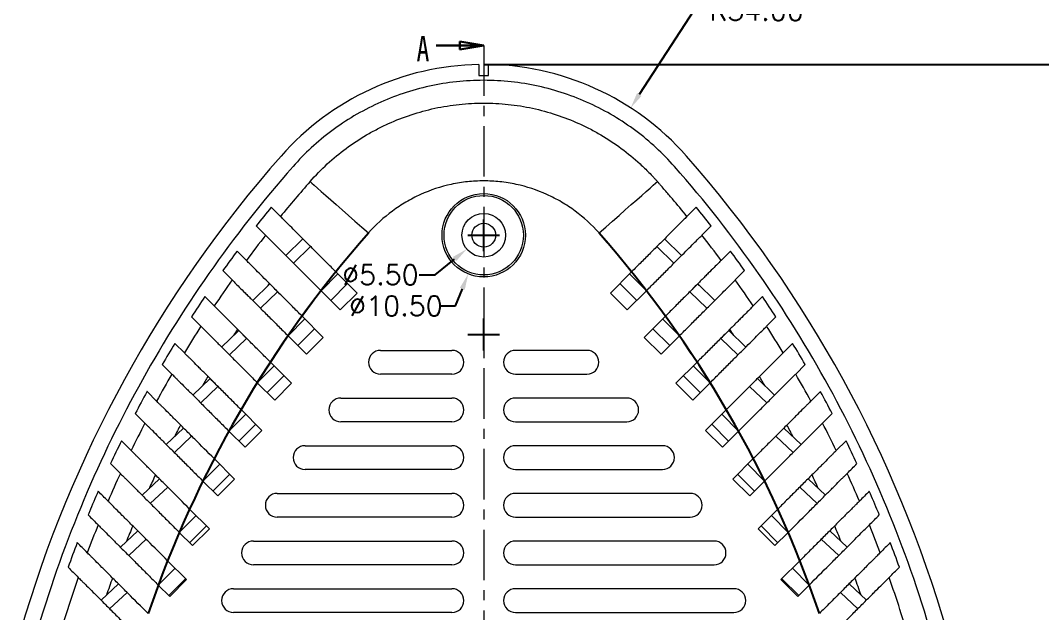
# Model space of a CAD drawing. Header units: inches. Extents: x 1474 to 2938, y 573 to 1061.
# Drawn here: x 1678.9 to 1807.6, y 911.8 to 986.5 of the extents above; entities that cross this region are included whole.
import ezdxf

# ---------------------------------------------------------------- set-up
doc = ezdxf.new("R2010")
doc.units = ezdxf.units.IN
doc.linetypes.add('CENTER', pattern=[10.16, 6.35, -1.27, 1.27, -1.27])
doc.styles.add('SLDTEXTSTYLE0', font='TXT', dxfattribs={"width": 0.75})
doc.styles.get("Standard").update_dxf_attribs({"font": 'txt', "bigfont": 'gbcbig.shx'})
doc.dimstyles.new('2.5', dxfattribs={"dimtxt": 2.5, "dimasz": 2, "dimexe": 0.18, "dimexo": 0.0625, "dimgap": 0.09, "dimtad": 0, "dimtih": 1, "dimtoh": 1, "dimzin": 0, "dimdsep": 46, "dimtxsty": 'Standard', "dimcen": 2, "dimadec": 0, "dimazin": 0, "dimtfac": 1, "dimtofl": 0, "dimtmove": 0, "dimatfit": 3, "dimfxl": 1, "dimtolj": 1, "dimtzin": 0, "dimarcsym": 0})

# ---------------------------------------------------------------- blocks, each defined once
blk = doc.blocks.new('_CLOSED')
at = {"color": 0, "linetype": 'ByBlock', "lineweight": -2}
for p, q in [((-1, 0.166667), (0, 0)), ((-1, 0.166667), (-1, -0.166667)), ((0, 0), (-1, -0.166667)), ((0, 0), (-1, 0))]:
    blk.add_line(p, q, dxfattribs=at)
blk = doc.blocks.new('*D105')
at = {"color": 0, "lineweight": -2}
for p, q in [((1763.63, 987.71), (1756.78, 977.14)), ((1765.63, 987.71), (1763.63, 987.71)), ((1737.19, 944.93), (1737.19, 948.93)), ((1735.19, 946.93), (1739.19, 946.93))]:
    blk.add_line(p, q, dxfattribs=at)
at = {"color": 0}
blk.add_solid([(1756.5, 977.32), (1757.06, 976.96), (1755.69, 975.46)], dxfattribs=at)
at = {"layer": 'Defpoints', "color": 0}
for p in [(1755.69, 975.46), (1737.19, 946.93)]:
    blk.add_point(p, dxfattribs=at)
at = {"color": 0, "insert": (1771.55, 987.71), "char_height": 2.5, "attachment_point": 5}
blk.add_mtext('\\A1;R34.00', dxfattribs=at)
blk = doc.blocks.new('*D109')
at = {"color": 0, "lineweight": -2}
for p, q in [((1737.25, 980.93), (1814.63, 980.93)), ((1814.45, 978.93), (1814.45, 924.27)), ((1814.45, 866.93), (1814.45, 921.59)), ((1737.25, 864.93), (1814.63, 864.93))]:
    blk.add_line(p, q, dxfattribs=at)
at = {"color": 0}
for points in [[(1814.11, 978.93), (1814.78, 978.93), (1814.45, 980.93)], [(1814.11, 866.93), (1814.78, 866.93), (1814.45, 864.93)]]:
    blk.add_solid(points, dxfattribs=at)
at = {"layer": 'Defpoints', "color": 0}
for p in [(1737.19, 980.93), (1737.19, 864.93), (1814.45, 864.93)]:
    blk.add_point(p, dxfattribs=at)
at = {"color": 0, "insert": (1814.45, 922.93), "char_height": 2.5, "attachment_point": 5}
blk.add_mtext('\\A1;116.00', dxfattribs=at)
blk = doc.blocks.new('*D130')
at = {"color": 0, "lineweight": -2}
for p, q in [((1737.19, 957.43), (1737.19, 961.43)), ((1735.19, 959.43), (1739.19, 959.43)), ((1731.06, 954.44), (1733.51, 956.43)), ((1729.06, 954.44), (1731.06, 954.44))]:
    blk.add_line(p, q, dxfattribs=at)
at = {"color": 0}
blk.add_solid([(1733.3, 956.69), (1733.72, 956.17), (1735.06, 957.69)], dxfattribs=at)
at = {"layer": 'Defpoints', "color": 0}
for p in [(1739.32, 961.17), (1735.06, 957.69)]:
    blk.add_point(p, dxfattribs=at)
at = {"color": 0, "insert": (1724.18, 954.44), "char_height": 2.5, "attachment_point": 5}
blk.add_mtext('\\A1;∅5.50', dxfattribs=at)
blk = doc.blocks.new('*D131')
at = {"color": 0, "lineweight": -2}
for p, q in [((1737.19, 957.43), (1737.19, 961.43)), ((1735.19, 959.43), (1739.19, 959.43)), ((1733.64, 950.53), (1734.5, 952.7)), ((1731.64, 950.53), (1733.64, 950.53))]:
    blk.add_line(p, q, dxfattribs=at)
at = {"color": 0}
blk.add_solid([(1734.19, 952.82), (1734.81, 952.58), (1735.24, 954.56)], dxfattribs=at)
at = {"layer": 'Defpoints', "color": 0}
for p in [(1739.14, 964.31), (1735.24, 954.56)]:
    blk.add_point(p, dxfattribs=at)
at = {"color": 0, "insert": (1726.13, 950.53), "char_height": 2.5, "attachment_point": 5}
blk.add_mtext('\\A1;∅10.50', dxfattribs=at)

msp = doc.modelspace()

# ---------------------------------------------------------------- linework, layer by layer
at = {"color": 7, "linetype": 'Continuous', "lineweight": 30}
msp.add_line((1731.191, 983.323), (1737.191, 983.323), dxfattribs=at)
at = {"color": 1, "linetype": 'CENTER', "lineweight": 0}
msp.add_line((1737.191, 983.323), (1737.191, 859.511), dxfattribs=at)
at = {"color": 7, "linetype": 'Continuous', "lineweight": 15}
for p, q in [((1736.591, 980.927), (1736.591, 979.537)), ((1737.791, 979.537), (1737.791, 980.927)), ((1736.591, 979.537), (1737.791, 979.537)), ((1759.059, 966.186), (1759.059, 966.186)), ((1711.602, 961.793), (1710.438, 962.957)), ((1763.944, 962.957), (1762.78, 961.793)), ((1708.552, 960.6), (1709.718, 959.434)), ((1764.664, 959.434), (1765.83, 960.6)), ((1712.28, 956.872), (1714.423, 958.972)), ((1715.397, 957.998), (1714.423, 958.972)), ((1759.959, 958.972), (1762.102, 956.872)), ((1713.254, 955.899), (1715.397, 957.998)), ((1758.986, 957.998), (1761.129, 955.899)), ((1707.3, 956.257), (1706.13, 957.428)), ((1768.253, 957.428), (1767.083, 956.257)), ((1704.343, 954.972), (1705.516, 953.798)), ((1768.866, 953.798), (1770.04, 954.972)), ((1716.701, 952.451), (1718.822, 954.573)), ((1721.25, 952.145), (1718.568, 954.827)), ((1755.814, 954.827), (1753.132, 952.145)), ((1755.56, 954.573), (1757.681, 952.451)), ((1708.099, 951.215), (1710.251, 953.306)), ((1710.06, 953.121), (1710.219, 953.338)), ((1711.231, 952.326), (1710.251, 953.306)), ((1716.701, 952.451), (1719.129, 950.023)), ((1717.919, 951.234), (1720.039, 953.356)), ((1754.343, 953.356), (1756.464, 951.234)), ((1755.253, 950.023), (1757.681, 952.451)), ((1763.151, 952.326), (1764.131, 953.306)), ((1764.131, 953.306), (1766.283, 951.215)), ((1764.323, 953.121), (1764.163, 953.338)), ((1703.26, 950.53), (1702.08, 951.709)), ((1709.079, 950.235), (1711.231, 952.326)), ((1719.129, 950.023), (1721.25, 952.145)), ((1753.132, 952.145), (1755.253, 950.023)), ((1763.151, 952.326), (1765.303, 950.235)), ((1772.302, 951.709), (1771.122, 950.53)), ((1700.394, 949.153), (1701.579, 947.969)), ((1712.55, 946.765), (1714.671, 948.886)), ((1716.992, 946.566), (1714.309, 949.248)), ((1760.073, 949.248), (1757.391, 946.566)), ((1759.711, 948.886), (1761.832, 946.765)), ((1772.804, 947.969), (1773.988, 949.153)), ((1704.188, 945.359), (1706.349, 947.441)), ((1707.339, 946.451), (1706.349, 947.441)), ((1713.777, 945.537), (1715.897, 947.66)), ((1758.485, 947.66), (1760.605, 945.537)), ((1767.044, 946.451), (1768.033, 947.441)), ((1768.033, 947.441), (1770.194, 945.359)), ((1705.178, 944.369), (1707.339, 946.451)), ((1712.55, 946.765), (1714.87, 944.444)), ((1714.87, 944.444), (1716.992, 946.566)), ((1757.391, 946.566), (1759.512, 944.444)), ((1759.512, 944.444), (1761.832, 946.765)), ((1767.044, 946.451), (1769.204, 944.369)), ((1699.492, 944.624), (1698.3, 945.816)), ((1724.191, 944.933), (1733.191, 944.933)), ((1750.191, 944.933), (1741.191, 944.933)), ((1776.082, 945.816), (1774.891, 944.624)), ((1712.993, 940.796), (1710.33, 943.46)), ((1764.052, 943.46), (1761.389, 940.796)), ((1696.716, 943.157), (1697.914, 941.959)), ((1708.68, 940.867), (1710.802, 942.988)), ((1763.581, 942.988), (1765.702, 940.867)), ((1776.469, 941.959), (1777.666, 943.157)), ((1700.559, 939.314), (1702.728, 941.388)), ((1703.73, 940.386), (1702.728, 941.388)), ((1708.68, 940.867), (1710.872, 938.675)), ((1709.92, 939.627), (1712.04, 941.75)), ((1733.191, 941.933), (1724.191, 941.933)), ((1741.191, 941.933), (1750.191, 941.933)), ((1762.343, 941.75), (1764.462, 939.627)), ((1763.51, 938.675), (1765.702, 940.867)), ((1770.653, 940.386), (1771.655, 941.388)), ((1771.655, 941.388), (1773.824, 939.314)), ((1696.001, 938.55), (1694.794, 939.757)), ((1701.56, 938.312), (1703.73, 940.386)), ((1710.872, 938.675), (1712.993, 940.796)), ((1761.389, 940.796), (1763.51, 938.675)), ((1770.653, 940.386), (1772.822, 938.312)), ((1779.588, 939.757), (1778.382, 938.55)), ((1719.191, 938.933), (1733.191, 938.933)), ((1755.191, 938.933), (1741.191, 938.933)), ((1693.315, 936.993), (1694.529, 935.779)), ((1709.265, 934.851), (1706.64, 937.476)), ((1767.743, 937.476), (1765.117, 934.851)), ((1779.853, 935.779), (1781.067, 936.993)), ((1705.102, 934.771), (1707.224, 936.892)), ((1733.191, 935.933), (1719.191, 935.933)), ((1741.191, 935.933), (1755.191, 935.933)), ((1767.159, 936.892), (1769.28, 934.771)), ((1697.218, 933.091), (1699.395, 935.156)), ((1705.102, 934.771), (1707.144, 932.729)), ((1706.358, 933.515), (1708.477, 935.638)), ((1707.144, 932.729), (1709.265, 934.851)), ((1765.117, 934.851), (1767.239, 932.729)), ((1765.905, 935.638), (1768.024, 933.515)), ((1767.239, 932.729), (1769.28, 934.771)), ((1777.164, 933.091), (1774.987, 935.156)), ((1692.797, 932.324), (1691.572, 933.548)), ((1698.234, 932.074), (1700.412, 934.139)), ((1776.148, 932.074), (1773.97, 934.139)), ((1782.81, 933.548), (1781.586, 932.324)), ((1714.691, 932.933), (1733.191, 932.933)), ((1759.691, 932.933), (1741.191, 932.933)), ((1701.824, 928.484), (1703.945, 930.606)), ((1705.813, 928.738), (1703.246, 931.305)), ((1771.137, 931.305), (1768.57, 928.738)), ((1772.558, 928.484), (1770.437, 930.606)), ((1705.219, 929.332), (1703.1, 927.209)), ((1733.191, 929.933), (1714.691, 929.933)), ((1741.191, 929.933), (1759.691, 929.933)), ((1769.164, 929.332), (1771.283, 927.209)), ((1694.174, 926.704), (1696.36, 928.761)), ((1701.824, 928.484), (1703.691, 926.617)), ((1703.691, 926.617), (1705.813, 928.738)), ((1768.57, 928.738), (1770.691, 926.617)), ((1770.691, 926.617), (1772.558, 928.484)), ((1780.209, 926.704), (1778.023, 928.761)), ((1695.208, 925.67), (1697.394, 927.727)), ((1711.191, 926.933), (1733.191, 926.933)), ((1763.191, 926.933), (1741.191, 926.933)), ((1779.174, 925.67), (1776.989, 927.727)), ((1698.856, 922.021), (1700.978, 924.143)), ((1702.646, 922.475), (1700.158, 924.962)), ((1774.224, 924.962), (1771.736, 922.475)), ((1775.526, 922.021), (1773.405, 924.143)), ((1702.275, 922.846), (1700.156, 920.722)), ((1733.191, 923.933), (1711.191, 923.933)), ((1741.191, 923.933), (1763.191, 923.933)), ((1772.108, 922.846), (1774.227, 920.722)), ((1691.435, 920.165), (1693.629, 922.214)), ((1698.856, 922.021), (1700.525, 920.353)), ((1700.525, 920.353), (1702.646, 922.475)), ((1771.736, 922.475), (1773.858, 920.353)), ((1773.858, 920.353), (1775.526, 922.021)), ((1782.947, 920.165), (1780.754, 922.214)), ((1692.49, 919.11), (1694.684, 921.159)), ((1708.191, 920.933), (1733.191, 920.933)), ((1766.191, 920.933), (1741.191, 920.933)), ((1781.892, 919.11), (1779.699, 921.159)), ((1699.77, 916.072), (1697.385, 918.458)), ((1733.191, 917.933), (1708.191, 917.933)), ((1741.191, 917.933), (1766.191, 917.933)), ((1776.998, 918.458), (1774.612, 916.072)), ((1696.208, 915.392), (1698.329, 917.513)), ((1778.174, 915.392), (1776.053, 917.513)), ((1691.197, 915.538), (1689.007, 913.485)), ((1696.208, 915.392), (1697.649, 913.951)), ((1699.654, 916.188), (1697.536, 914.064)), ((1697.649, 913.951), (1699.77, 916.072)), ((1774.612, 916.072), (1776.734, 913.951)), ((1774.728, 916.188), (1776.847, 914.064)), ((1776.734, 913.951), (1778.174, 915.392)), ((1783.185, 915.538), (1785.375, 913.485)), ((1692.277, 914.459), (1690.087, 912.406)), ((1705.691, 914.933), (1733.191, 914.933)), ((1768.691, 914.933), (1741.191, 914.933)), ((1782.106, 914.459), (1784.296, 912.406)), ((1733.191, 911.933), (1705.691, 911.933)), ((1741.191, 911.933), (1768.691, 911.933))]:
    msp.add_line(p, q, dxfattribs=at)
at = {"color": 7, "linetype": 'Continuous', "lineweight": 15, "flags": 128}
for points in [[(1715.324, 966.186), (1715.543, 965.993), (1715.854, 965.719), (1716.255, 965.366), (1716.739, 964.94), (1717.3, 964.446), (1717.931, 963.89), (1718.624, 963.28), (1719.369, 962.624), (1720.158, 961.93), (1720.979, 961.207), (1721.822, 960.464), (1722.677, 959.712)], [(1751.705, 959.712), (1752.56, 960.464), (1753.403, 961.207), (1754.224, 961.93), (1755.013, 962.624), (1755.758, 963.28), (1756.451, 963.89), (1757.082, 964.446), (1757.643, 964.94), (1758.127, 965.366), (1758.528, 965.719), (1758.84, 965.993), (1759.059, 966.186)]]:
    msp.add_lwpolyline(points, dxfattribs=at)
at = {"color": 7, "linetype": 'Continuous', "lineweight": 15}
for radius in [5.25, 5, 2.75, 1.5]:
    msp.add_circle((1737.191, 959.433), radius, dxfattribs=at)
for centre, radius, start, end in [((1737.191, 946.933), 34, 91.01115, 138.63725), ((1737.191, 946.933), 34, 41.36275, 90), ((1828.821, 866.256), 156.085, 138.63725, 163.90467), ((1645.561, 866.256), 156.085, 16.09533, 41.36275), ((1828.821, 866.256), 147.138, 146.44425, 146.80936), ((1645.561, 866.256), 147.138, 33.19064, 33.55575), ((1724.191, 943.433), 1.5, 90, 270), ((1733.191, 943.433), 1.5, 270, 90), ((1741.191, 943.433), 1.5, 90, 270), ((1750.191, 943.433), 1.5, 270, 90), ((1828.821, 866.256), 147.138, 149.17628, 149.70747), ((1645.561, 866.256), 147.138, 30.29253, 30.82372), ((1719.191, 937.433), 1.5, 90, 270), ((1733.191, 937.433), 1.5, 270, 90), ((1741.191, 937.433), 1.5, 90, 270), ((1755.191, 937.433), 1.5, 270, 90), ((1828.821, 866.256), 147.138, 151.91006, 152.56302), ((1645.561, 866.256), 147.138, 27.43698, 28.08994), ((1714.691, 931.433), 1.5, 90, 270), ((1733.191, 931.433), 1.5, 270, 90), ((1741.191, 931.433), 1.5, 90, 270), ((1759.691, 931.433), 1.5, 270, 90), ((1828.821, 866.256), 147.138, 154.64496, 155.39244), ((1645.561, 866.256), 147.138, 24.60756, 25.35504), ((1711.191, 925.433), 1.5, 90, 270), ((1733.191, 925.433), 1.5, 270, 90), ((1741.191, 925.433), 1.5, 90, 270), ((1763.191, 925.433), 1.5, 270, 90), ((1828.821, 866.256), 147.138, 157.38189, 158.20941), ((1645.561, 866.256), 147.138, 21.79059, 22.61811), ((1708.191, 919.433), 1.5, 90, 270), ((1733.191, 919.433), 1.5, 270, 90), ((1741.191, 919.433), 1.5, 90, 270), ((1766.191, 919.433), 1.5, 270, 90), ((1828.821, 866.256), 147.138, 160.1219, 161.01583), ((1645.561, 866.256), 147.138, 18.98417, 19.8781), ((1705.691, 913.433), 1.5, 90, 270), ((1733.191, 913.433), 1.5, 270, 90), ((1741.191, 913.433), 1.5, 90, 270), ((1768.691, 913.433), 1.5, 270, 90)]:
    msp.add_arc(centre, radius, start, end, dxfattribs=at)
at = {"color": 7, "linetype": 'Continuous'}
for centre, radius, start, end in [((1828.819, 866.257), 141.421, 138.6372, 161.21278), ((1645.56, 866.255), 141.425, 18.78752, 41.36255)]:
    msp.add_arc(centre, radius, start, end, dxfattribs=at)
at = {"color": 7, "linetype": 'Continuous', "lineweight": 15}
for points, knots in [([(1761.191, 867.85), (1762.708, 867.966), (1764.234, 868.094), (1768.028, 868.441), (1772.555, 869.34), (1779.022, 872.18), (1784.786, 876.428), (1789.498, 881.888), (1792.878, 888.261), (1794.745, 895.179), (1795.044, 902.242), (1794.236, 906.793), (1791.994, 914.564), (1788.206, 925.33), (1780.942, 940.469), (1772.087, 954.734), (1765.051, 963.715), (1759.763, 969.721), (1756.497, 972.748), (1750.647, 976.235), (1744.102, 978.432), (1737.191, 979.183), (1730.28, 978.432), (1723.736, 976.235), (1717.885, 972.748), (1714.619, 969.721), (1713.174, 968.079), (1709.331, 963.715), (1702.296, 954.734), (1693.44, 940.469), (1686.177, 925.33), (1682.389, 914.564), (1680.146, 906.793), (1679.339, 902.242), (1679.637, 895.179), (1681.505, 888.261), (1684.884, 881.888), (1689.596, 876.428), (1695.361, 872.18), (1701.827, 869.34), (1706.354, 868.441), (1710.149, 868.094), (1711.675, 867.966), (1713.191, 867.85)], [0.49648042, 0.49648042, 0.49648042, 0.49648042, 0.50935053, 0.50935053, 0.52824593, 0.54714134, 0.56603674, 0.58493214, 0.60382755, 0.62272295, 0.64161835, 0.66051376, 0.66051376, 0.70894427, 0.75737478, 0.80580529, 0.85423579, 0.85423579, 0.87245632, 0.89067685, 0.90889737, 0.9271179, 0.94533842, 0.96355895, 0.98177947, 1, 1, 1, 1.04843051, 1.09686102, 1.14529153, 1.19372204, 1.19372204, 1.21261744, 1.23151284, 1.25040825, 1.26930365, 1.28819906, 1.30709446, 1.32598986, 1.34488527, 1.34488527, 1.35775537, 1.35775537, 1.35775537, 1.35775537]), ([(1715.324, 966.186), (1716.699, 967.748), (1718.214, 969.135), (1720.688, 970.964), (1721.546, 971.532), (1722.885, 972.319), (1723.342, 972.571), (1724.262, 973.048), (1724.727, 973.273), (1727.074, 974.333), (1729.023, 974.975), (1732.052, 975.63), (1733.084, 975.795), (1735.137, 976.014), (1736.163, 976.068), (1738.214, 976.068), (1739.24, 976.014), (1740.777, 975.851), (1741.29, 975.783), (1742.315, 975.618), (1742.827, 975.522), (1745.355, 974.977), (1747.304, 974.334), (1749.649, 973.276), (1750.113, 973.051), (1751.032, 972.575), (1751.489, 972.324), (1752.831, 971.536), (1753.69, 970.967), (1755.341, 969.746), (1756.133, 969.094), (1757.269, 968.052), (1757.639, 967.694), (1758.181, 967.14), (1758.449, 966.86), (1758.712, 966.573), (1758.886, 966.381), (1758.974, 966.282), (1759.059, 966.186)], [0, 0, 0, 0, 0.125, 0.125, 0.1875, 0.1875, 0.21875, 0.21875, 0.25, 0.25, 0.375, 0.375, 0.4375, 0.4375, 0.5, 0.5, 0.5625, 0.5625, 0.59375, 0.59375, 0.625, 0.625, 0.75, 0.75, 0.78125, 0.78125, 0.8125, 0.8125, 0.875, 0.875, 0.9375, 0.9375, 0.96875, 0.96875, 0.984375, 0.9921875, 0.9921875, 1, 1, 1, 1]), ([(1751.705, 959.712), (1750.793, 960.749), (1749.786, 961.67), (1748.142, 962.885), (1747.572, 963.263), (1746.681, 963.786), (1746.378, 963.953), (1745.768, 964.268), (1745.46, 964.418), (1743.903, 965.12), (1742.61, 965.547), (1740.596, 965.981), (1739.912, 966.091), (1738.551, 966.235), (1737.87, 966.271), (1736.509, 966.271), (1735.828, 966.235), (1734.465, 966.09), (1733.78, 965.98), (1731.77, 965.546), (1730.476, 965.119), (1728.918, 964.415), (1728.61, 964.266), (1727.999, 963.95), (1727.696, 963.782), (1726.807, 963.26), (1726.237, 962.883), (1724.596, 961.669), (1723.59, 960.749), (1722.677, 959.712)], [0, 0, 0, 0, 0.125, 0.125, 0.1875, 0.1875, 0.21875, 0.21875, 0.25, 0.25, 0.375, 0.375, 0.4375, 0.4375, 0.5, 0.5, 0.5625, 0.5625, 0.625, 0.625, 0.75, 0.75, 0.78125, 0.78125, 0.8125, 0.8125, 0.875, 0.875, 1, 1, 1, 1]), ([(1762.78, 961.793), (1762.174, 962.537), (1761.561, 963.274), (1760.631, 964.373), (1760.163, 964.92), (1759.612, 965.554), (1759.375, 965.825), (1759.217, 966.006), (1759.137, 966.097), (1759.059, 966.186)], [0, 0, 0, 0, 0.5, 0.5, 0.75, 0.875, 0.9375, 0.9375, 1, 1, 1, 1]), ([(1718.568, 954.827), (1718.159, 955.236), (1717.757, 955.638), (1716.963, 956.432), (1716.571, 956.824), (1715.801, 957.594), (1715.433, 957.962), (1714.73, 958.665), (1714.394, 959.001), (1713.76, 959.635), (1713.469, 959.926), (1712.939, 960.456), (1712.698, 960.697), (1712.274, 961.121), (1712.095, 961.3), (1711.8, 961.595), (1711.684, 961.711), (1711.602, 961.793)], [0, 0, 0, 0, 0.125, 0.125, 0.25, 0.25, 0.375, 0.375, 0.5, 0.5, 0.625, 0.625, 0.75, 0.75, 0.875, 0.875, 1, 1, 1, 1]), ([(1762.78, 961.793), (1762.698, 961.711), (1762.582, 961.595), (1762.287, 961.3), (1762.107, 961.12), (1761.682, 960.695), (1761.443, 960.455), (1760.912, 959.925), (1760.619, 959.632), (1759.985, 958.998), (1759.651, 958.663), (1759.123, 958.136), (1758.943, 957.956), (1758.574, 957.587), (1758.384, 957.397), (1757.808, 956.821), (1757.418, 956.431), (1756.625, 955.638), (1756.223, 955.236), (1755.814, 954.827)], [0, 0, 0, 0, 0.125, 0.125, 0.25, 0.25, 0.375, 0.375, 0.5, 0.5, 0.625, 0.625, 0.6875, 0.6875, 0.75, 0.75, 0.875, 0.875, 1, 1, 1, 1]), ([(1709.718, 959.434), (1709.801, 959.351), (1709.917, 959.235), (1710.213, 958.939), (1710.394, 958.758), (1710.821, 958.332), (1711.061, 958.091), (1711.46, 957.692), (1711.6, 957.552), (1711.892, 957.26), (1712.046, 957.106), (1712.523, 956.63), (1712.858, 956.294), (1713.387, 955.766), (1713.567, 955.585), (1713.937, 955.215), (1714.127, 955.025), (1714.704, 954.448), (1715.095, 954.057), (1715.889, 953.263), (1716.292, 952.861), (1716.701, 952.451)], [0, 0, 0, 0, 0.125, 0.125, 0.25, 0.25, 0.375, 0.375, 0.4375, 0.4375, 0.5, 0.5, 0.625, 0.625, 0.6875, 0.6875, 0.75, 0.75, 0.875, 0.875, 1, 1, 1, 1]), ([(1757.681, 952.451), (1758.091, 952.861), (1758.494, 953.264), (1759.289, 954.059), (1759.681, 954.451), (1760.453, 955.223), (1760.822, 955.592), (1761.526, 956.296), (1761.862, 956.632), (1762.499, 957.269), (1762.79, 957.56), (1763.322, 958.092), (1763.563, 958.333), (1763.99, 958.76), (1764.169, 958.939), (1764.465, 959.235), (1764.581, 959.351), (1764.664, 959.434)], [0, 0, 0, 0, 0.125, 0.125, 0.25, 0.25, 0.375, 0.375, 0.5, 0.5, 0.625, 0.625, 0.75, 0.75, 0.875, 0.875, 1, 1, 1, 1]), ([(1714.309, 949.248), (1713.899, 949.658), (1713.495, 950.062), (1712.698, 950.859), (1712.305, 951.252), (1711.531, 952.026), (1711.161, 952.396), (1710.454, 953.103), (1710.117, 953.44), (1709.477, 954.08), (1709.184, 954.373), (1708.65, 954.908), (1708.408, 955.149), (1707.979, 955.579), (1707.798, 955.76), (1707.5, 956.057), (1707.383, 956.174), (1707.3, 956.257)], [0, 0, 0, 0, 0.125, 0.125, 0.25, 0.25, 0.375, 0.375, 0.5, 0.5, 0.625, 0.625, 0.75, 0.75, 0.875, 0.875, 1, 1, 1, 1]), ([(1767.083, 956.257), (1766.999, 956.174), (1766.883, 956.057), (1766.584, 955.759), (1766.402, 955.577), (1765.974, 955.148), (1765.732, 954.907), (1765.33, 954.505), (1765.19, 954.365), (1764.896, 954.071), (1764.742, 953.917), (1764.263, 953.438), (1763.926, 953.101), (1763.396, 952.571), (1763.214, 952.389), (1762.843, 952.018), (1762.652, 951.827), (1762.074, 951.249), (1761.682, 950.857), (1760.887, 950.062), (1760.483, 949.658), (1760.073, 949.248)], [0, 0, 0, 0, 0.125, 0.125, 0.25, 0.25, 0.375, 0.375, 0.4375, 0.4375, 0.5, 0.5, 0.625, 0.625, 0.6875, 0.6875, 0.75, 0.75, 0.875, 0.875, 1, 1, 1, 1]), ([(1705.516, 953.798), (1705.6, 953.715), (1705.717, 953.597), (1706.017, 953.297), (1706.2, 953.114), (1706.631, 952.683), (1706.874, 952.44), (1707.278, 952.037), (1707.419, 951.896), (1707.714, 951.601), (1707.869, 951.446), (1708.349, 950.965), (1708.687, 950.627), (1709.22, 950.095), (1709.401, 949.913), (1709.774, 949.541), (1709.965, 949.349), (1710.545, 948.77), (1710.937, 948.377), (1711.735, 947.58), (1712.139, 947.175), (1712.55, 946.765)], [0, 0, 0, 0, 0.125, 0.125, 0.25, 0.25, 0.375, 0.375, 0.4375, 0.4375, 0.5, 0.5, 0.625, 0.625, 0.6875, 0.6875, 0.75, 0.75, 0.875, 0.875, 1, 1, 1, 1]), ([(1761.832, 946.765), (1762.243, 947.175), (1762.648, 947.58), (1763.447, 948.379), (1763.841, 948.773), (1764.617, 949.549), (1764.988, 949.92), (1765.697, 950.629), (1766.035, 950.967), (1766.677, 951.609), (1766.972, 951.904), (1767.509, 952.441), (1767.752, 952.684), (1768.183, 953.115), (1768.365, 953.298), (1768.665, 953.597), (1768.782, 953.715), (1768.866, 953.798)], [0, 0, 0, 0, 0.125, 0.125, 0.25, 0.25, 0.375, 0.375, 0.5, 0.5, 0.625, 0.625, 0.75, 0.75, 0.875, 0.875, 1, 1, 1, 1]), ([(1710.33, 943.46), (1709.918, 943.872), (1709.512, 944.278), (1708.71, 945.079), (1708.315, 945.474), (1707.537, 946.253), (1707.164, 946.626), (1706.451, 947.339), (1706.111, 947.678), (1705.466, 948.323), (1705.169, 948.621), (1704.628, 949.162), (1704.384, 949.406), (1703.949, 949.841), (1703.765, 950.025), (1703.463, 950.327), (1703.344, 950.446), (1703.26, 950.53)], [0, 0, 0, 0, 0.125, 0.125, 0.25, 0.25, 0.375, 0.375, 0.5, 0.5, 0.625, 0.625, 0.75, 0.75, 0.875, 0.875, 1, 1, 1, 1]), ([(1771.122, 950.53), (1771.038, 950.446), (1770.92, 950.327), (1770.617, 950.025), (1770.433, 949.84), (1769.998, 949.406), (1769.754, 949.161), (1769.347, 948.755), (1769.205, 948.613), (1768.908, 948.315), (1768.752, 948.159), (1768.269, 947.676), (1767.929, 947.337), (1767.394, 946.802), (1767.212, 946.619), (1766.837, 946.245), (1766.645, 946.053), (1766.064, 945.471), (1765.67, 945.077), (1764.87, 944.278), (1764.464, 943.872), (1764.052, 943.46)], [0, 0, 0, 0, 0.125, 0.125, 0.25, 0.25, 0.375, 0.375, 0.4375, 0.4375, 0.5, 0.5, 0.625, 0.625, 0.6875, 0.6875, 0.75, 0.75, 0.875, 0.875, 1, 1, 1, 1]), ([(1701.579, 947.969), (1701.663, 947.884), (1701.783, 947.765), (1702.087, 947.46), (1702.273, 947.274), (1702.711, 946.836), (1702.957, 946.59), (1703.366, 946.181), (1703.508, 946.039), (1703.808, 945.74), (1703.965, 945.582), (1704.45, 945.097), (1704.791, 944.756), (1705.328, 944.219), (1705.512, 944.035), (1705.888, 943.66), (1706.081, 943.466), (1706.664, 942.883), (1707.059, 942.489), (1707.86, 941.687), (1708.267, 941.28), (1708.68, 940.867)], [0, 0, 0, 0, 0.125, 0.125, 0.25, 0.25, 0.375, 0.375, 0.4375, 0.4375, 0.5, 0.5, 0.625, 0.625, 0.6875, 0.6875, 0.75, 0.75, 0.875, 0.875, 1, 1, 1, 1]), ([(1765.702, 940.867), (1766.115, 941.28), (1766.522, 941.687), (1767.326, 942.491), (1767.722, 942.887), (1768.503, 943.668), (1768.878, 944.043), (1769.593, 944.758), (1769.934, 945.099), (1770.582, 945.747), (1770.882, 946.046), (1771.426, 946.591), (1771.672, 946.837), (1772.109, 947.274), (1772.295, 947.46), (1772.6, 947.765), (1772.719, 947.884), (1772.804, 947.969)], [0, 0, 0, 0, 0.125, 0.125, 0.25, 0.25, 0.375, 0.375, 0.5, 0.5, 0.625, 0.625, 0.75, 0.75, 0.875, 0.875, 1, 1, 1, 1]), ([(1706.64, 937.476), (1706.225, 937.891), (1705.816, 938.299), (1705.009, 939.106), (1704.611, 939.504), (1703.827, 940.288), (1703.45, 940.665), (1702.731, 941.385), (1702.387, 941.728), (1701.898, 942.217), (1701.74, 942.375), (1701.439, 942.676), (1701.295, 942.82), (1700.884, 943.232), (1700.636, 943.48), (1700.305, 943.811), (1700.202, 943.914), (1700.014, 944.101), (1699.929, 944.187), (1699.698, 944.418), (1699.577, 944.538), (1699.492, 944.624)], [0, 0, 0, 0, 0.125, 0.125, 0.25, 0.25, 0.375, 0.375, 0.5, 0.5, 0.5625, 0.5625, 0.625, 0.625, 0.75, 0.75, 0.8125, 0.8125, 0.875, 0.875, 1, 1, 1, 1]), ([(1774.891, 944.624), (1774.805, 944.538), (1774.685, 944.418), (1774.454, 944.187), (1774.368, 944.101), (1774.181, 943.914), (1774.078, 943.811), (1773.747, 943.48), (1773.498, 943.232), (1773.086, 942.819), (1772.942, 942.675), (1772.64, 942.373), (1772.482, 942.215), (1771.994, 941.727), (1771.65, 941.383), (1771.109, 940.842), (1770.925, 940.658), (1770.547, 940.28), (1770.353, 940.086), (1769.767, 939.5), (1769.371, 939.104), (1768.566, 938.299), (1768.157, 937.891), (1767.743, 937.476)], [0, 0, 0, 0, 0.125, 0.125, 0.1875, 0.1875, 0.25, 0.25, 0.375, 0.375, 0.4375, 0.4375, 0.5, 0.5, 0.625, 0.625, 0.6875, 0.6875, 0.75, 0.75, 0.875, 0.875, 1, 1, 1, 1]), ([(1697.914, 941.959), (1698, 941.873), (1698.121, 941.751), (1698.354, 941.519), (1698.44, 941.433), (1698.629, 941.244), (1698.733, 941.14), (1699.066, 940.807), (1699.316, 940.557), (1699.731, 940.142), (1699.876, 939.997), (1700.18, 939.693), (1700.339, 939.534), (1700.83, 939.043), (1701.175, 938.698), (1701.718, 938.155), (1701.903, 937.97), (1702.282, 937.591), (1702.477, 937.396), (1703.064, 936.808), (1703.463, 936.41), (1704.273, 935.6), (1704.686, 935.186), (1705.102, 934.771)], [0, 0, 0, 0, 0.125, 0.125, 0.1875, 0.1875, 0.25, 0.25, 0.375, 0.375, 0.4375, 0.4375, 0.5, 0.5, 0.625, 0.625, 0.6875, 0.6875, 0.75, 0.75, 0.875, 0.875, 1, 1, 1, 1]), ([(1769.28, 934.771), (1769.696, 935.187), (1770.106, 935.597), (1770.916, 936.407), (1771.315, 936.806), (1772.103, 937.593), (1772.482, 937.972), (1773.205, 938.696), (1773.55, 939.041), (1774.042, 939.533), (1774.201, 939.692), (1774.504, 939.995), (1774.649, 940.14), (1775.064, 940.555), (1775.314, 940.805), (1775.648, 941.138), (1775.752, 941.242), (1775.941, 941.432), (1776.027, 941.518), (1776.261, 941.751), (1776.382, 941.873), (1776.469, 941.959)], [0, 0, 0, 0, 0.125, 0.125, 0.25, 0.25, 0.375, 0.375, 0.5, 0.5, 0.5625, 0.5625, 0.625, 0.625, 0.75, 0.75, 0.8125, 0.8125, 0.875, 0.875, 1, 1, 1, 1]), ([(1694.794, 939.757), (1694.79, 939.748), (1694.287, 938.832), (1693.795, 937.911), (1693.315, 936.993)], [0.0967777194, 0.0967777194, 0.0967777194, 0.0967777194, 0.0968610185, 0.1058396032, 0.1058396032, 0.1058396032, 0.1058396032]), ([(1781.067, 936.993), (1780.588, 937.911), (1780.095, 938.832), (1779.593, 939.748), (1779.588, 939.757)], [0.7483961906, 0.7483961906, 0.7483961906, 0.7483961906, 0.7573747762, 0.7574580744, 0.7574580744, 0.7574580744, 0.7574580744]), ([(1703.246, 931.305), (1702.41, 932.141), (1701.596, 932.955), (1700.409, 934.142), (1700.027, 934.524), (1699.299, 935.252), (1698.951, 935.6), (1698.455, 936.096), (1698.295, 936.256), (1697.988, 936.563), (1697.842, 936.709), (1697.423, 937.128), (1697.17, 937.381), (1696.833, 937.718), (1696.727, 937.824), (1696.535, 938.016), (1696.448, 938.103), (1696.211, 938.34), (1696.088, 938.463), (1696.001, 938.55)], [0, 0, 0, 0, 0.25, 0.25, 0.375, 0.375, 0.5, 0.5, 0.5625, 0.5625, 0.625, 0.625, 0.75, 0.75, 0.8125, 0.8125, 0.875, 0.875, 1, 1, 1, 1]), ([(1778.382, 938.55), (1778.294, 938.463), (1778.171, 938.34), (1777.936, 938.104), (1777.849, 938.017), (1777.657, 937.826), (1777.552, 937.721), (1777.215, 937.384), (1776.962, 937.131), (1776.543, 936.711), (1776.396, 936.565), (1776.09, 936.258), (1775.929, 936.098), (1775.434, 935.603), (1775.087, 935.255), (1774.54, 934.708), (1774.353, 934.522), (1773.971, 934.14), (1773.775, 933.944), (1773.185, 933.353), (1772.784, 932.953), (1771.97, 932.139), (1771.554, 931.723), (1771.137, 931.305)], [0, 0, 0, 0, 0.125, 0.125, 0.1875, 0.1875, 0.25, 0.25, 0.375, 0.375, 0.4375, 0.4375, 0.5, 0.5, 0.625, 0.625, 0.6875, 0.6875, 0.75, 0.75, 0.875, 0.875, 1, 1, 1, 1]), ([(1694.529, 935.779), (1694.618, 935.691), (1694.742, 935.566), (1694.98, 935.328), (1695.068, 935.24), (1695.262, 935.047), (1695.368, 934.941), (1695.709, 934.6), (1695.964, 934.344), (1696.387, 933.921), (1696.535, 933.773), (1696.844, 933.464), (1697.006, 933.302), (1697.504, 932.804), (1697.854, 932.454), (1698.405, 931.903), (1698.593, 931.715), (1698.977, 931.331), (1699.174, 931.134), (1699.767, 930.541), (1700.169, 930.139), (1700.987, 929.321), (1701.405, 928.903), (1701.824, 928.484)], [0, 0, 0, 0, 0.125, 0.125, 0.1875, 0.1875, 0.25, 0.25, 0.375, 0.375, 0.4375, 0.4375, 0.5, 0.5, 0.625, 0.625, 0.6875, 0.6875, 0.75, 0.75, 0.875, 0.875, 1, 1, 1, 1]), ([(1772.558, 928.484), (1773.397, 929.323), (1774.214, 930.14), (1775.208, 931.134), (1775.404, 931.331), (1775.787, 931.713), (1775.975, 931.901), (1776.524, 932.45), (1776.874, 932.8), (1777.373, 933.299), (1777.536, 933.462), (1777.845, 933.771), (1777.993, 933.919), (1778.416, 934.342), (1778.671, 934.597), (1779.011, 934.937), (1779.118, 935.044), (1779.312, 935.238), (1779.401, 935.327), (1779.64, 935.566), (1779.765, 935.691), (1779.853, 935.779)], [0, 0, 0, 0, 0.25, 0.25, 0.3125, 0.3125, 0.375, 0.375, 0.5, 0.5, 0.5625, 0.5625, 0.625, 0.625, 0.75, 0.75, 0.8125, 0.8125, 0.875, 0.875, 1, 1, 1, 1]), ([(1700.158, 924.962), (1699.315, 925.806), (1698.493, 926.628), (1697.493, 927.628), (1697.295, 927.826), (1696.909, 928.211), (1696.72, 928.4), (1696.166, 928.954), (1695.813, 929.307), (1695.31, 929.811), (1695.145, 929.975), (1694.832, 930.288), (1694.683, 930.438), (1694.254, 930.866), (1693.996, 931.124), (1693.652, 931.469), (1693.543, 931.577), (1693.346, 931.775), (1693.256, 931.865), (1693.013, 932.108), (1692.886, 932.235), (1692.797, 932.324)], [0, 0, 0, 0, 0.25, 0.25, 0.3125, 0.3125, 0.375, 0.375, 0.5, 0.5, 0.5625, 0.5625, 0.625, 0.625, 0.75, 0.75, 0.8125, 0.8125, 0.875, 0.875, 1, 1, 1, 1]), ([(1781.586, 932.324), (1781.496, 932.235), (1781.37, 932.108), (1781.128, 931.867), (1781.039, 931.777), (1780.843, 931.581), (1780.735, 931.473), (1780.39, 931.128), (1780.131, 930.869), (1779.703, 930.441), (1779.553, 930.291), (1779.24, 929.978), (1779.076, 929.814), (1778.573, 929.312), (1778.22, 928.958), (1777.665, 928.403), (1777.475, 928.214), (1777.088, 927.826), (1776.89, 927.628), (1776.293, 927.032), (1775.889, 926.627), (1775.066, 925.804), (1774.645, 925.384), (1774.224, 924.962)], [0, 0, 0, 0, 0.125, 0.125, 0.1875, 0.1875, 0.25, 0.25, 0.375, 0.375, 0.4375, 0.4375, 0.5, 0.5, 0.625, 0.625, 0.6875, 0.6875, 0.75, 0.75, 0.875, 0.875, 1, 1, 1, 1]), ([(1691.435, 929.443), (1691.525, 929.353), (1691.653, 929.225), (1691.898, 928.98), (1691.989, 928.889), (1692.188, 928.69), (1692.297, 928.581), (1692.646, 928.232), (1692.908, 927.97), (1693.341, 927.537), (1693.492, 927.386), (1693.808, 927.07), (1693.973, 926.904), (1694.481, 926.397), (1694.837, 926.041), (1695.583, 925.295), (1695.976, 924.901), (1696.776, 924.102), (1697.183, 923.695), (1698.011, 922.867), (1698.433, 922.445), (1698.856, 922.021)], [0, 0, 0, 0, 0.125, 0.125, 0.1875, 0.1875, 0.25, 0.25, 0.375, 0.375, 0.4375, 0.4375, 0.5, 0.5, 0.625, 0.625, 0.75, 0.75, 0.875, 0.875, 1, 1, 1, 1]), ([(1775.526, 922.021), (1776.373, 922.869), (1777.2, 923.695), (1778.205, 924.7), (1778.404, 924.9), (1778.793, 925.289), (1778.983, 925.479), (1779.541, 926.037), (1779.897, 926.393), (1780.405, 926.9), (1780.57, 927.066), (1780.887, 927.382), (1781.038, 927.534), (1781.471, 927.967), (1781.732, 928.228), (1782.081, 928.576), (1782.19, 928.686), (1782.391, 928.886), (1782.482, 928.978), (1782.729, 929.224), (1782.857, 929.353), (1782.948, 929.443)], [0, 0, 0, 0, 0.25, 0.25, 0.3125, 0.3125, 0.375, 0.375, 0.5, 0.5, 0.5625, 0.5625, 0.625, 0.625, 0.75, 0.75, 0.8125, 0.8125, 0.875, 0.875, 1, 1, 1, 1]), ([(1688.639, 927.203), (1688.265, 926.342), (1687.844, 925.348), (1687.433, 924.349), (1687.38, 924.22)], [0.1371725434, 0.1371725434, 0.1371725434, 0.1371725434, 0.1452915277, 0.146499469, 0.146499469, 0.146499469, 0.146499469]), ([(1787.002, 924.22), (1786.949, 924.349), (1786.538, 925.348), (1786.117, 926.342), (1785.743, 927.203)], [0.7077363254, 0.7077363254, 0.7077363254, 0.7077363254, 0.708944267, 0.717063251, 0.717063251, 0.717063251, 0.717063251]), ([(1697.385, 918.458), (1696.532, 919.311), (1695.7, 920.143), (1694.687, 921.155), (1694.486, 921.356), (1694.094, 921.748), (1693.902, 921.94), (1693.339, 922.504), (1692.979, 922.863), (1692.466, 923.376), (1692.299, 923.543), (1691.978, 923.865), (1691.825, 924.018), (1691.385, 924.457), (1691.12, 924.722), (1690.649, 925.194), (1690.442, 925.401), (1690.107, 925.735), (1689.977, 925.866), (1689.885, 925.958)], [0, 0, 0, 0, 0.25, 0.25, 0.3125, 0.3125, 0.375, 0.375, 0.5, 0.5, 0.5625, 0.5625, 0.625, 0.625, 0.75, 0.75, 0.875, 0.875, 1, 1, 1, 1]), ([(1784.498, 925.958), (1784.406, 925.866), (1784.276, 925.736), (1784.027, 925.487), (1783.935, 925.395), (1783.732, 925.192), (1783.621, 925.082), (1783.267, 924.727), (1783.001, 924.461), (1782.562, 924.022), (1782.408, 923.869), (1782.088, 923.548), (1781.921, 923.381), (1781.408, 922.868), (1781.049, 922.509), (1780.295, 921.755), (1779.898, 921.358), (1779.092, 920.552), (1778.683, 920.143), (1777.849, 919.309), (1777.424, 918.884), (1776.998, 918.458)], [0, 0, 0, 0, 0.125, 0.125, 0.1875, 0.1875, 0.25, 0.25, 0.375, 0.375, 0.4375, 0.4375, 0.5, 0.5, 0.625, 0.625, 0.75, 0.75, 0.875, 0.875, 1, 1, 1, 1]), ([(1688.636, 922.964), (1688.729, 922.871), (1688.861, 922.739), (1689.114, 922.486), (1689.208, 922.392), (1689.413, 922.187), (1689.526, 922.074), (1689.885, 921.714), (1690.155, 921.445), (1690.6, 921), (1690.755, 920.845), (1691.079, 920.521), (1691.248, 920.352), (1691.766, 919.834), (1692.129, 919.471), (1692.889, 918.711), (1693.29, 918.31), (1694.1, 917.5), (1694.513, 917.087), (1695.351, 916.248), (1695.78, 915.82), (1696.208, 915.392)], [0, 0, 0, 0, 0.125, 0.125, 0.1875, 0.1875, 0.25, 0.25, 0.375, 0.375, 0.4375, 0.4375, 0.5, 0.5, 0.625, 0.625, 0.75, 0.75, 0.875, 0.875, 1, 1, 1, 1]), ([(1778.174, 915.392), (1779.032, 916.25), (1779.869, 917.087), (1780.888, 918.106), (1781.091, 918.309), (1781.486, 918.704), (1781.68, 918.898), (1782.248, 919.466), (1782.611, 919.829), (1783.129, 920.346), (1783.298, 920.515), (1783.623, 920.84), (1783.778, 920.996), (1784.223, 921.441), (1784.492, 921.709), (1784.97, 922.187), (1785.18, 922.397), (1785.52, 922.738), (1785.653, 922.871), (1785.746, 922.964)], [0, 0, 0, 0, 0.25, 0.25, 0.3125, 0.3125, 0.375, 0.375, 0.5, 0.5, 0.5625, 0.5625, 0.625, 0.625, 0.75, 0.75, 0.875, 0.875, 1, 1, 1, 1]), ([(1694.933, 911.802), (1694.069, 912.666), (1693.225, 913.51), (1692.198, 914.537), (1691.993, 914.742), (1691.594, 915.141), (1691.398, 915.337), (1690.824, 915.912), (1690.457, 916.278), (1689.759, 916.976), (1689.425, 917.31), (1688.822, 917.913), (1688.549, 918.186), (1688.185, 918.551), (1688.071, 918.664), (1687.859, 918.876), (1687.762, 918.973), (1687.501, 919.234), (1687.366, 919.37), (1687.271, 919.465)], [0, 0, 0, 0, 0.25, 0.25, 0.3125, 0.3125, 0.375, 0.375, 0.5, 0.5, 0.625, 0.625, 0.75, 0.75, 0.8125, 0.8125, 0.875, 0.875, 1, 1, 1, 1]), ([(1787.112, 919.465), (1787.017, 919.37), (1786.882, 919.235), (1786.624, 918.977), (1786.529, 918.882), (1786.32, 918.672), (1786.205, 918.558), (1785.839, 918.192), (1785.565, 917.918), (1784.963, 917.315), (1784.63, 916.983), (1783.932, 916.284), (1783.564, 915.917), (1782.795, 915.148), (1782.391, 914.744), (1781.574, 913.927), (1781.158, 913.511), (1780.312, 912.665), (1779.881, 912.234), (1779.45, 911.802)], [0, 0, 0, 0, 0.125, 0.125, 0.1875, 0.1875, 0.25, 0.25, 0.375, 0.375, 0.5, 0.5, 0.625, 0.625, 0.75, 0.75, 0.875, 0.875, 1, 1, 1, 1]), ([(1686.14, 916.353), (1685.666, 915.004), (1685.212, 913.648), (1684.559, 911.605), (1684.239, 910.581), (1683.879, 909.382), (1683.703, 908.781), (1683.628, 908.523), (1683.578, 908.352), (1683.552, 908.264), (1683.528, 908.18)], [0, 0, 0, 0, 0.5, 0.5, 0.75, 0.875, 0.9375, 0.96875, 0.96875, 1, 1, 1, 1]), ([(1686.14, 916.353), (1686.236, 916.256), (1686.373, 916.119), (1686.636, 915.857), (1686.733, 915.76), (1686.946, 915.546), (1687.063, 915.43), (1687.435, 915.058), (1687.713, 914.78), (1688.324, 914.168), (1688.661, 913.832), (1689.368, 913.125), (1689.739, 912.753), (1690.516, 911.976), (1690.924, 911.569), (1691.748, 910.745), (1692.167, 910.326), (1693.018, 909.474), (1693.453, 909.04), (1693.887, 908.605)], [0, 0, 0, 0, 0.125, 0.125, 0.1875, 0.1875, 0.25, 0.25, 0.375, 0.375, 0.5, 0.5, 0.625, 0.625, 0.75, 0.75, 0.875, 0.875, 1, 1, 1, 1]), ([(1780.495, 908.605), (1781.365, 909.475), (1782.214, 910.325), (1783.25, 911.36), (1783.456, 911.566), (1783.859, 911.97), (1784.057, 912.167), (1784.637, 912.748), (1785.008, 913.118), (1785.714, 913.824), (1786.052, 914.162), (1786.665, 914.775), (1786.942, 915.052), (1787.312, 915.422), (1787.428, 915.538), (1787.643, 915.753), (1787.742, 915.852), (1788.008, 916.118), (1788.146, 916.256), (1788.243, 916.353)], [0, 0, 0, 0, 0.25, 0.25, 0.3125, 0.3125, 0.375, 0.375, 0.5, 0.5, 0.625, 0.625, 0.75, 0.75, 0.8125, 0.8125, 0.875, 0.875, 1, 1, 1, 1])]:
    msp.add_open_spline(points, degree=3, knots=knots, dxfattribs=at)
for points in [[(1715.324, 966.186), (1714.052, 964.741), (1712.811, 963.277), (1711.602, 961.793)], [(1710.438, 962.957), (1709.801, 962.176), (1709.172, 961.391), (1708.552, 960.6)], [(1765.83, 960.6), (1765.21, 961.391), (1764.582, 962.176), (1763.944, 962.957)], [(1709.718, 959.434), (1708.897, 958.384), (1708.091, 957.326), (1707.3, 956.257)], [(1722.677, 959.712), (1721.266, 958.109), (1719.896, 956.481), (1718.568, 954.827)], [(1755.814, 954.827), (1754.482, 956.485), (1753.113, 958.113), (1751.705, 959.712)], [(1767.083, 956.257), (1766.29, 957.327), (1765.484, 958.386), (1764.664, 959.434)], [(1706.13, 957.428), (1705.525, 956.614), (1704.929, 955.796), (1704.343, 954.972)], [(1770.04, 954.972), (1769.453, 955.796), (1768.857, 956.614), (1768.253, 957.428)], [(1705.516, 953.798), (1704.749, 952.718), (1703.997, 951.628), (1703.26, 950.53)], [(1771.122, 950.53), (1770.386, 951.627), (1769.634, 952.716), (1768.866, 953.798)], [(1716.701, 952.451), (1715.888, 951.393), (1715.09, 950.326), (1714.309, 949.248)], [(1760.073, 949.248), (1759.291, 950.327), (1758.493, 951.395), (1757.681, 952.451)], [(1702.08, 951.709), (1701.509, 950.862), (1700.947, 950.01), (1700.394, 949.153)], [(1773.988, 949.153), (1773.435, 950.01), (1772.873, 950.862), (1772.302, 951.709)], [(1701.579, 947.969), (1700.868, 946.863), (1700.173, 945.748), (1699.492, 944.624)], [(1774.891, 944.624), (1774.211, 945.746), (1773.515, 946.861), (1772.804, 947.969)], [(1712.55, 946.765), (1711.794, 945.673), (1711.054, 944.571), (1710.33, 943.46)], [(1764.052, 943.46), (1763.329, 944.57), (1762.589, 945.671), (1761.832, 946.765)], [(1698.3, 945.816), (1697.763, 944.934), (1697.235, 944.048), (1696.716, 943.157)], [(1777.666, 943.157), (1777.148, 944.048), (1776.62, 944.934), (1776.082, 945.816)], [(1697.914, 941.959), (1697.262, 940.832), (1696.624, 939.695), (1696.001, 938.55)], [(1708.68, 940.867), (1707.984, 939.746), (1707.304, 938.616), (1706.64, 937.476)], [(1767.743, 937.476), (1767.079, 938.614), (1766.399, 939.745), (1765.702, 940.867)], [(1778.382, 938.55), (1777.759, 939.694), (1777.122, 940.83), (1776.469, 941.959)], [(1694.529, 935.779), (1693.938, 934.636), (1693.36, 933.484), (1692.797, 932.324)], [(1781.586, 932.324), (1781.023, 933.483), (1780.445, 934.634), (1779.853, 935.779)], [(1705.102, 934.771), (1704.468, 933.625), (1703.849, 932.47), (1703.246, 931.305)], [(1771.137, 931.305), (1770.534, 932.468), (1769.915, 933.624), (1769.28, 934.771)], [(1691.572, 933.548), (1691.105, 932.596), (1690.648, 931.639), (1690.201, 930.677)], [(1784.181, 930.677), (1783.734, 931.639), (1783.277, 932.596), (1782.81, 933.548)], [(1690.201, 930.677), (1690.612, 930.266), (1691.023, 929.855), (1691.435, 929.443)], [(1782.948, 929.443), (1783.359, 929.855), (1783.77, 930.266), (1784.181, 930.677)], [(1691.435, 929.443), (1690.904, 928.29), (1690.388, 927.128), (1689.885, 925.958)], [(1784.498, 925.958), (1783.995, 927.127), (1783.479, 928.288), (1782.948, 929.443)], [(1701.824, 928.484), (1701.254, 927.32), (1700.698, 926.146), (1700.158, 924.962)], [(1774.224, 924.962), (1773.685, 926.144), (1773.13, 927.318), (1772.558, 928.484)], [(1689.885, 925.958), (1689.469, 926.373), (1689.054, 926.788), (1688.639, 927.203)], [(1785.743, 927.203), (1785.328, 926.788), (1784.913, 926.373), (1784.498, 925.958)], [(1687.38, 924.22), (1687.798, 923.802), (1688.217, 923.383), (1688.636, 922.964)], [(1785.746, 922.964), (1786.166, 923.383), (1786.584, 923.802), (1787.002, 924.22)], [(1688.636, 922.964), (1688.166, 921.803), (1687.711, 920.636), (1687.271, 919.465)], [(1787.112, 919.465), (1786.671, 920.638), (1786.216, 921.804), (1785.746, 922.964)], [(1698.856, 922.021), (1698.351, 920.843), (1697.859, 919.654), (1697.385, 918.458)], [(1776.998, 918.458), (1776.523, 919.653), (1776.032, 920.841), (1775.526, 922.021)], [(1686.001, 920.734), (1685.609, 919.707), (1685.228, 918.674), (1684.857, 917.636)], [(1687.271, 919.465), (1686.847, 919.888), (1686.424, 920.311), (1686.001, 920.734)], [(1788.381, 920.734), (1787.959, 920.311), (1787.535, 919.888), (1787.112, 919.465)], [(1789.525, 917.636), (1789.155, 918.674), (1788.773, 919.707), (1788.381, 920.734)], [(1684.857, 917.636), (1685.284, 917.208), (1685.712, 916.781), (1686.14, 916.353)], [(1788.243, 916.353), (1788.671, 916.781), (1789.098, 917.208), (1789.525, 917.636)], [(1696.208, 915.392), (1695.767, 914.201), (1695.342, 913.005), (1694.933, 911.802)], [(1779.45, 911.802), (1779.04, 913.006), (1778.615, 914.203), (1778.174, 915.392)], [(1790.854, 908.18), (1790.058, 910.94), (1789.187, 913.664), (1788.243, 916.353)]]:
    msp.add_open_spline(points, degree=3, dxfattribs=at)

# ---------------------------------------------------------------- block references
at = {"color": 7, "linetype": 'Continuous', "lineweight": 30, "xscale": 3, "yscale": 3, "zscale": 0.5}
msp.add_blockref('_CLOSED', (1737.191, 983.323), dxfattribs=at)

# ---------------------------------------------------------------- texts
at = {"color": 7, "linetype": 'Continuous', "insert": (1728.728, 984.507), "char_height": 3.175, "attachment_point": 1, "style": 'SLDTEXTSTYLE0'}
msp.add_mtext('A', dxfattribs=at)

# ---------------------------------------------------------------- dimensions: what is measured, and where the dimension line sits
dim = msp.add_radius_dim(center=(1737.191, 946.933), mpoint=(1755.69, 975.46), dimstyle='2.5')
dim.commit()
dim.dimension.update_dxf_attribs({"geometry": '*D105', "text_midpoint": (1771.554, 987.705), "dimtype": 164})
dim = msp.add_linear_dim(base=(1814.445, 864.933), p1=(1737.191, 980.933), p2=(1737.191, 864.933), angle=90, dimstyle='2.5')
dim.commit()
dim.dimension.update_dxf_attribs({"geometry": '*D109', "text_midpoint": (1814.445, 922.933)})
for p1, p2, picture, middle in [((1739.138, 964.308), (1735.244, 954.557), '*D131', (1726.129, 950.528)), ((1739.323, 961.17), (1735.06, 957.695), '*D130', (1724.18, 954.436))]:
    dim = msp.add_diameter_dim_2p(p1=p1, p2=p2, dimstyle='2.5')
    dim.commit()
    dim.dimension.update_dxf_attribs({"geometry": picture, "text_midpoint": middle, "dimtype": 163})

doc.saveas('drawing.dxf')
